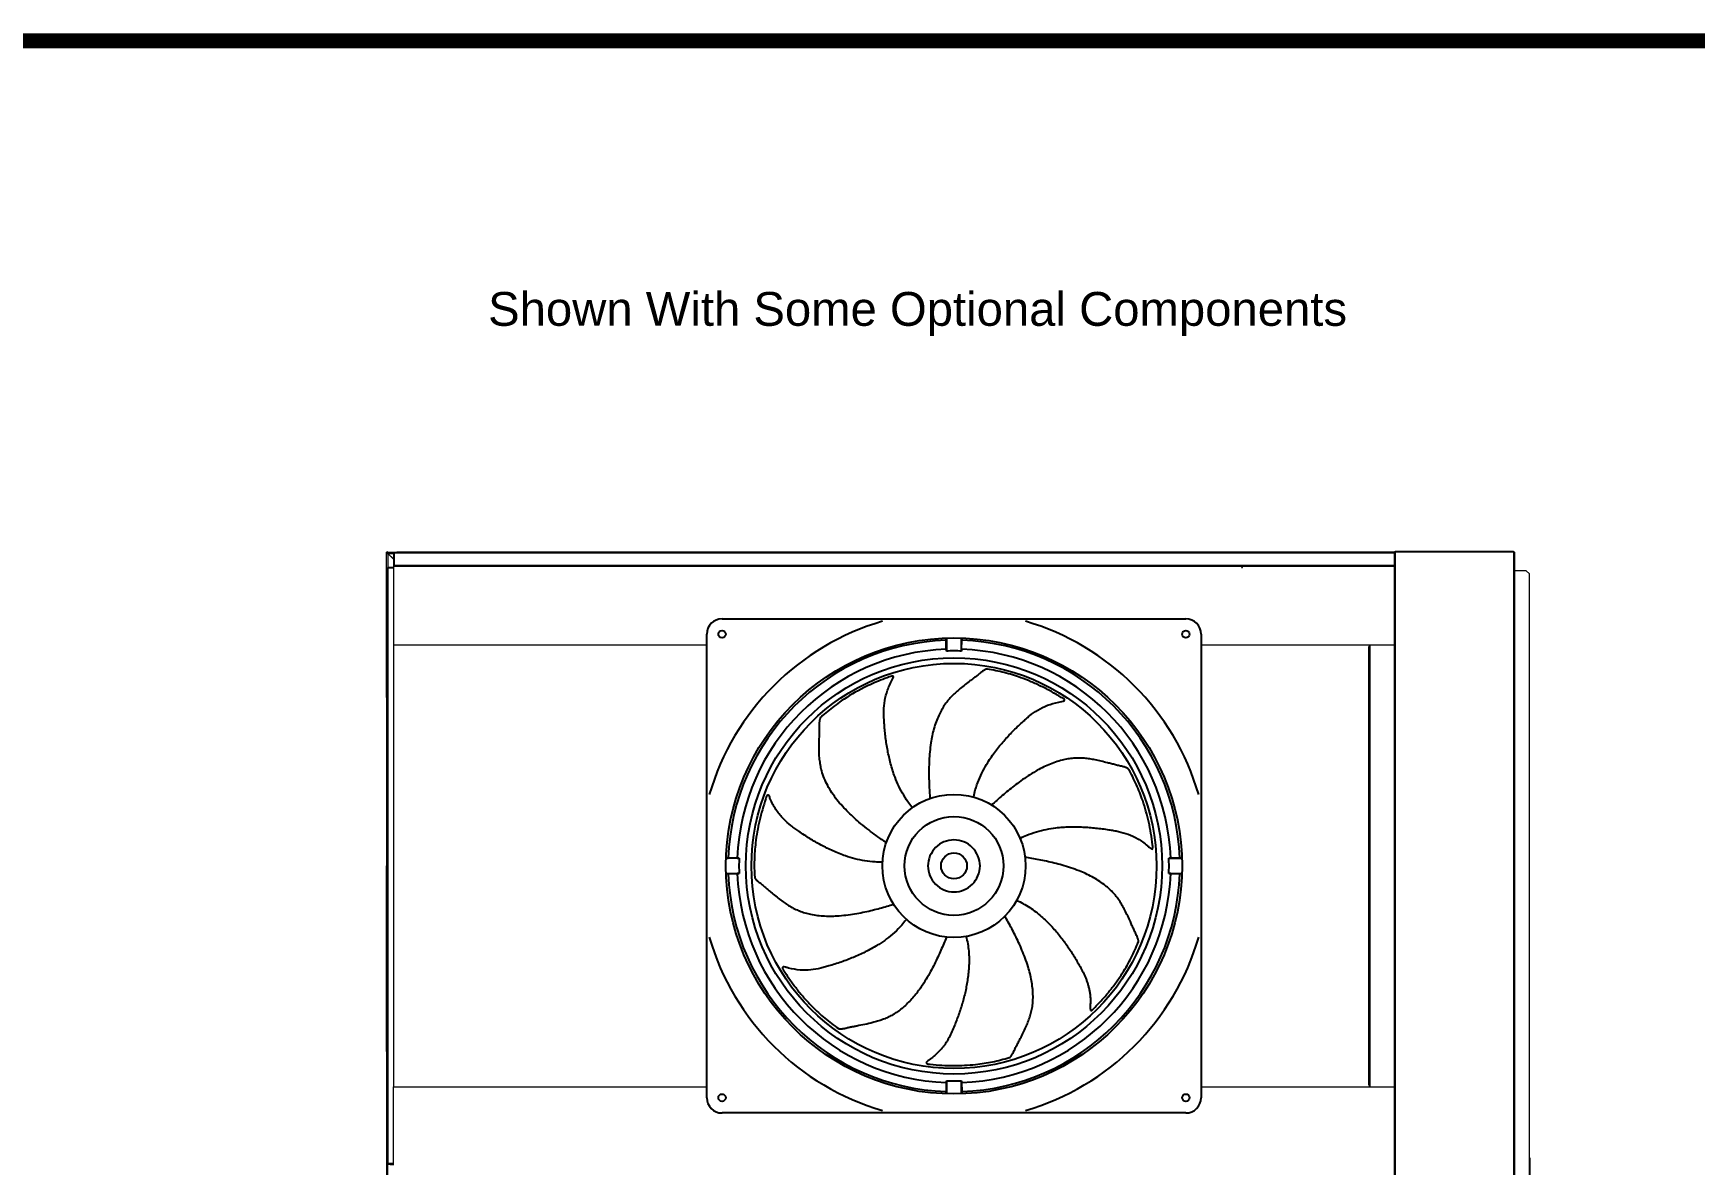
# Model space of a CAD drawing. Header units: inches. Extents: x 1139 to 1619, y -685 to -381.
# Drawn here: x 1274.7 to 1403, y -472.8 to -385.3 of the extents above; entities that cross this region are included whole.
import ezdxf

# ---------------------------------------------------------------- set-up
doc = ezdxf.new("R2010")
doc.units = ezdxf.units.IN
doc.header["$MEASUREMENT"] = 0
doc.layers.add('L64', color=7, linetype='Continuous')
doc.styles.add('dimentions', font='arial.ttf')

msp = doc.modelspace()

# ---------------------------------------------------------------- linework, layer by layer
at = {"color": 0, "linetype": 'Continuous', "lineweight": 25}
for p, q in [((1327.89, -430.57), (1363.72, -430.57)), ((1326.71, -467.58), (1326.71, -431.76)), ((1345.21, -432.93), (1345.21, -432.23)), ((1345.22, -432.06), (1345.22, -433.07)), ((1346.4, -433.07), (1346.4, -432.06)), ((1346.4, -432.93), (1346.41, -432.23)), ((1364.9, -431.76), (1364.9, -467.58)), ((1345.22, -433.07), (1345.21, -432.93)), ((1346.4, -432.93), (1346.4, -433.07)), ((1329.21, -449.08), (1328.2, -449.08)), ((1329.07, -449.08), (1328.36, -449.07)), ((1329.07, -449.08), (1329.21, -449.08)), ((1363.42, -449.08), (1362.41, -449.08)), ((1362.41, -449.08), (1362.55, -449.08)), ((1362.55, -449.08), (1363.25, -449.07)), ((1328.2, -450.26), (1329.21, -450.26)), ((1329.07, -450.26), (1328.36, -450.27)), ((1329.21, -450.26), (1329.07, -450.26)), ((1362.55, -450.26), (1362.41, -450.26)), ((1362.41, -450.26), (1363.42, -450.26)), ((1362.55, -450.26), (1363.25, -450.27)), ((1345.21, -466.41), (1345.22, -466.27)), ((1345.21, -466.41), (1345.21, -467.11)), ((1345.22, -466.27), (1345.22, -467.28)), ((1346.4, -467.28), (1346.4, -466.27)), ((1346.4, -466.27), (1346.4, -466.41)), ((1346.4, -466.41), (1346.41, -467.11)), ((1363.72, -468.76), (1327.89, -468.76))]:
    msp.add_line(p, q, dxfattribs=at)
at = {"color": 0}
msp.add_line((1390.26, -472.23), (1390.26, -475.61), dxfattribs=at)
at = {"color": 0, "lineweight": 25, "const_width": 1.17}
msp.add_lwpolyline([(1146.91, -677.52), (1613.47, -677.52), (1613.47, -385.92), (1146.91, -385.92), (1146.91, -677.52)], dxfattribs=at)
at = {"color": 0, "linetype": 'Continuous', "lineweight": 25}
for centre, radius in [((1327.89, -431.76), 0.285), ((1345.81, -449.67), 17.62), ((1363.72, -431.76), 0.285), ((1345.81, -449.67), 16.08), ((1345.81, -449.67), 15.65), ((1345.81, -449.67), 5.53), ((1345.81, -449.67), 3.82), ((1345.81, -449.67), 1), ((1327.89, -467.58), 0.285), ((1363.72, -467.58), 0.285)]:
    msp.add_circle(centre, radius, dxfattribs=at)
for centre, radius, start, end in [((1327.89, -431.76), 1.18, 90, 180), ((1345.81, -449.67), 19.69, 106.2602, 163.7398), ((1345.81, -449.67), 19.69, 16.2602, 73.7398), ((1363.72, -431.76), 1.18, 0, 90), ((1345.81, -449.67), 17.45, 91.9696, 178.0304), ((1345.81, -449.67), 17.45, 1.9696, 88.0304), ((1345.81, -449.67), 16.75, 92.0296, 177.9704), ((1345.81, -449.67), 16.61, 87.9623, 92.0377), ((1345.81, -449.67), 16.75, 2.0296, 87.9704), ((1345.81, -449.67), 16.61, 177.9623, 182.0377), ((1345.81, -449.67), 16.61, 357.9623, 2.0377), ((1345.81, -449.67), 17.45, 181.9696, 268.0304), ((1345.81, -449.67), 16.75, 182.0296, 267.9704), ((1345.81, -449.67), 16.75, 272.0296, 357.9704), ((1345.81, -449.67), 17.45, 271.9696, 358.0304), ((1345.81, -449.67), 19.69, 196.2602, 253.7398), ((1345.81, -449.67), 19.69, 286.2602, 343.7398), ((1345.81, -449.67), 16.61, 267.9623, 272.0377), ((1327.89, -467.58), 1.18, 180, 270), ((1363.72, -467.58), 1.18, 270, 0)]:
    msp.add_arc(centre, radius, start, end, dxfattribs=at)
for points, knots in [([(1345.21, -432.23), (1345.21, -432.18), (1345.21, -432.12), (1345.21, -432.07), (1345.21, -432.06)], [0, 0, 0, 0, 0.939345, 1, 1, 1, 1]), ([(1346.41, -432.07), (1346.41, -432.1), (1346.41, -432.15), (1346.41, -432.2), (1346.41, -432.23)], [0, 0, 0, 0, 0.544044, 1, 1, 1, 1]), ([(1340.81, -435.07), (1340.58, -435.15), (1339.91, -435.4), (1338.64, -435.97), (1337.27, -436.78), (1336.2, -437.58), (1335.7, -438.02), (1335.54, -438.17)], [0, 0, 0, 0, 0.1111111, 0.3333333, 0.6666667, 0.8888889, 1, 1, 1, 1]), ([(1342.59, -445.17), (1342.58, -445.16), (1342.46, -445.01), (1342.19, -444.65), (1341.81, -444.05), (1341.46, -443.34), (1341.2, -442.7), (1341.02, -442.14), (1340.88, -441.63), (1340.76, -441.13), (1340.66, -440.64), (1340.58, -440.15), (1340.51, -439.65), (1340.46, -439.15), (1340.42, -438.68), (1340.4, -438.26), (1340.38, -437.75), (1340.41, -437.1), (1340.58, -436.3), (1340.84, -435.67), (1341.08, -435.23), (1341.16, -435.03), (1341.09, -434.97), (1340.89, -435.03), (1340.81, -435.07)], [0.017767, 0.017767, 0.017767, 0.017767, 0.0213866, 0.0641597, 0.1283194, 0.1924792, 0.2566389, 0.3051983, 0.3537577, 0.4023171, 0.4508765, 0.4994359, 0.5479953, 0.5965548, 0.6451142, 0.6803602, 0.7156063, 0.7860985, 0.8565906, 0.9270828, 0.9453121, 0.9635414, 0.9878471, 1, 1, 1, 1]), ([(1348.39, -434.47), (1348.38, -434.47), (1348.35, -434.46), (1348.3, -434.47), (1348.24, -434.49), (1348.16, -434.54), (1348.07, -434.6), (1347.92, -434.7), (1347.73, -434.86), (1347.48, -435.05), (1347.23, -435.24), (1346.93, -435.46), (1346.58, -435.73), (1346.22, -436.02), (1345.89, -436.31), (1345.59, -436.6), (1345.31, -436.92), (1345.05, -437.27), (1344.83, -437.64), (1344.61, -438.07), (1344.42, -438.54), (1344.25, -439.07), (1344.12, -439.61), (1344.01, -440.21), (1343.94, -440.85), (1343.89, -441.52), (1343.87, -442.17), (1343.87, -442.78), (1343.89, -443.36), (1343.91, -443.92), (1343.94, -444.28), (1343.95, -444.46)], [0, 0, 0, 0, 0.012785, 0.023293, 0.032237, 0.041998, 0.051521, 0.061325, 0.087185, 0.113248, 0.139308, 0.165331, 0.206131, 0.246835, 0.281335, 0.315878, 0.350603, 0.385923, 0.422114, 0.459222, 0.503998, 0.549692, 0.595972, 0.642402, 0.699964, 0.755903, 0.809219, 0.859769, 0.908078, 0.954661, 1, 1, 1, 1]), ([(1354.1, -436.66), (1353.85, -436.5), (1353.34, -436.19), (1352.55, -435.79), (1351.76, -435.43), (1351.02, -435.14), (1350.33, -434.91), (1349.69, -434.73), (1349.04, -434.58), (1348.61, -434.51), (1348.39, -434.47)], [0, 0, 0, 0, 0.140819, 0.280709, 0.420053, 0.55924, 0.668749, 0.778588, 0.888944, 1, 1, 1, 1]), ([(1347.32, -444.35), (1347.33, -444.33), (1347.36, -444.15), (1347.47, -443.71), (1347.71, -443.04), (1348.04, -442.33), (1348.38, -441.73), (1348.71, -441.23), (1349.02, -440.8), (1349.33, -440.4), (1349.66, -440.02), (1349.99, -439.64), (1350.34, -439.28), (1350.7, -438.93), (1351.04, -438.61), (1351.36, -438.32), (1351.74, -437.99), (1352.27, -437.61), (1353, -437.24), (1353.66, -437.05), (1354.15, -436.97), (1354.36, -436.91), (1354.36, -436.81), (1354.19, -436.7), (1354.1, -436.66)], [0.017767, 0.017767, 0.017767, 0.017767, 0.0213866, 0.0641597, 0.1283194, 0.1924792, 0.2566389, 0.3051983, 0.3537577, 0.4023171, 0.4508765, 0.4994359, 0.5479953, 0.5965548, 0.6451142, 0.6803602, 0.7156063, 0.7860985, 0.8565906, 0.9270828, 0.9453121, 0.9635414, 0.9878471, 1, 1, 1, 1]), ([(1340.57, -447.87), (1340.46, -447.79), (1340.15, -447.58), (1339.66, -447.22), (1339.08, -446.78), (1338.52, -446.33), (1338, -445.87), (1337.53, -445.42), (1337.08, -444.94), (1336.66, -444.43), (1336.28, -443.89), (1335.97, -443.33), (1335.72, -442.76), (1335.56, -442.24), (1335.47, -441.77), (1335.4, -441.21), (1335.38, -440.5), (1335.41, -439.66), (1335.43, -439.02), (1335.43, -438.59), (1335.44, -438.37), (1335.47, -438.23), (1335.52, -438.18), (1335.54, -438.17)], [0.0220508, 0.0220508, 0.0220508, 0.0220508, 0.0641597, 0.1283194, 0.1924792, 0.2566389, 0.3051983, 0.3537577, 0.4023171, 0.4508765, 0.4994359, 0.5479953, 0.5965548, 0.6451142, 0.6803602, 0.7156063, 0.7860985, 0.8565906, 0.9270828, 0.9453121, 0.9635414, 0.9878471, 1, 1, 1, 1]), ([(1359.3, -442.21), (1359.3, -442.2), (1359.29, -442.18), (1359.25, -442.14), (1359.19, -442.11), (1359.1, -442.07), (1359, -442.04), (1358.83, -441.99), (1358.58, -441.94), (1358.28, -441.86), (1357.98, -441.78), (1357.61, -441.69), (1357.19, -441.58), (1356.74, -441.48), (1356.3, -441.4), (1355.88, -441.35), (1355.46, -441.33), (1355.03, -441.35), (1354.6, -441.4), (1354.13, -441.5), (1353.64, -441.65), (1353.12, -441.85), (1352.62, -442.08), (1352.08, -442.37), (1351.53, -442.71), (1350.98, -443.09), (1350.47, -443.48), (1349.99, -443.86), (1349.54, -444.23), (1349.12, -444.6), (1348.85, -444.85), (1348.72, -444.97)], [0, 0, 0, 0, 0.012785, 0.023293, 0.032237, 0.041999, 0.051521, 0.061325, 0.087185, 0.113248, 0.139308, 0.165331, 0.206131, 0.246835, 0.281335, 0.315878, 0.350603, 0.385922, 0.422114, 0.459222, 0.503998, 0.549692, 0.595972, 0.642402, 0.699964, 0.755903, 0.809219, 0.859769, 0.908078, 0.954661, 1, 1, 1, 1]), ([(1361.15, -448.04), (1361.11, -447.75), (1361.04, -447.15), (1360.86, -446.29), (1360.65, -445.45), (1360.41, -444.68), (1360.16, -444), (1359.9, -443.39), (1359.62, -442.79), (1359.41, -442.41), (1359.3, -442.21)], [0, 0, 0, 0, 0.140819, 0.280709, 0.420053, 0.55924, 0.668749, 0.778588, 0.888944, 1, 1, 1, 1]), ([(1331.28, -444.47), (1331.18, -444.76), (1331, -445.33), (1330.77, -446.18), (1330.6, -447.03), (1330.48, -447.82), (1330.42, -448.55), (1330.38, -449.21), (1330.38, -449.87), (1330.4, -450.31), (1330.42, -450.53)], [0, 0, 0, 0, 0.140819, 0.280709, 0.420053, 0.55924, 0.668749, 0.778588, 0.888944, 1, 1, 1, 1]), ([(1340.28, -449.37), (1340.27, -449.38), (1340.08, -449.38), (1339.62, -449.37), (1338.92, -449.29), (1338.15, -449.13), (1337.49, -448.92), (1336.93, -448.72), (1336.45, -448.51), (1335.99, -448.29), (1335.54, -448.06), (1335.1, -447.82), (1334.67, -447.56), (1334.25, -447.29), (1333.86, -447.03), (1333.51, -446.78), (1333.1, -446.48), (1332.62, -446.05), (1332.09, -445.42), (1331.76, -444.82), (1331.57, -444.36), (1331.47, -444.17), (1331.37, -444.19), (1331.3, -444.38), (1331.28, -444.47)], [0.017767, 0.017767, 0.017767, 0.017767, 0.0213866, 0.0641597, 0.1283194, 0.1924792, 0.2566389, 0.3051983, 0.3537577, 0.4023171, 0.4508765, 0.4994359, 0.5479953, 0.5965548, 0.6451142, 0.6803602, 0.7156063, 0.7860985, 0.8565906, 0.9270828, 0.9453121, 0.9635414, 0.9878471, 1, 1, 1, 1]), ([(1350.91, -447.54), (1350.92, -447.53), (1351.09, -447.44), (1351.51, -447.26), (1352.18, -447.02), (1352.94, -446.84), (1353.62, -446.73), (1354.22, -446.67), (1354.74, -446.65), (1355.25, -446.65), (1355.75, -446.66), (1356.25, -446.69), (1356.75, -446.74), (1357.26, -446.8), (1357.72, -446.86), (1358.14, -446.93), (1358.64, -447.03), (1359.26, -447.2), (1360.01, -447.54), (1360.57, -447.94), (1360.94, -448.28), (1361.11, -448.4), (1361.19, -448.34), (1361.17, -448.13), (1361.15, -448.04)], [0.017767, 0.017767, 0.017767, 0.017767, 0.0213866, 0.0641597, 0.1283194, 0.1924792, 0.2566389, 0.3051983, 0.3537577, 0.4023171, 0.4508765, 0.4994359, 0.5479953, 0.5965548, 0.6451142, 0.6803602, 0.7156063, 0.7860985, 0.8565906, 0.9270828, 0.9453121, 0.9635414, 0.9878471, 1, 1, 1, 1]), ([(1347.23, -451.09), (1347.6, -450.71), (1347.82, -450.2), (1347.82, -449.14), (1347.6, -448.63), (1346.85, -447.87), (1346.34, -447.66), (1345.27, -447.66), (1344.76, -447.87), (1344.39, -448.25)], [0, 0, 0, 0, 0.25, 0.25, 0.5, 0.5, 0.75, 0.75, 1, 1, 1, 1]), ([(1328.21, -449.07), (1328.24, -449.07), (1328.29, -449.07), (1328.34, -449.07), (1328.36, -449.07)], [0, 0, 0, 0, 0.545796, 1, 1, 1, 1]), ([(1344.39, -448.25), (1344.01, -448.63), (1343.8, -449.14), (1343.8, -450.2), (1344.01, -450.71), (1344.76, -451.46), (1345.27, -451.68), (1346.34, -451.68), (1346.85, -451.46), (1347.23, -451.09)], [0, 0, 0, 0, 0.25, 0.25, 0.5, 0.5, 0.75, 0.75, 1, 1, 1, 1]), ([(1360.05, -455.57), (1360.06, -455.56), (1360.07, -455.54), (1360.07, -455.48), (1360.06, -455.41), (1360.04, -455.33), (1360, -455.23), (1359.92, -455.06), (1359.82, -454.84), (1359.69, -454.55), (1359.56, -454.27), (1359.41, -453.92), (1359.23, -453.53), (1359.02, -453.11), (1358.81, -452.72), (1358.59, -452.36), (1358.35, -452.02), (1358.07, -451.69), (1357.75, -451.39), (1357.38, -451.09), (1356.96, -450.79), (1356.49, -450.51), (1355.98, -450.26), (1355.43, -450.03), (1354.82, -449.81), (1354.18, -449.61), (1353.55, -449.45), (1352.96, -449.31), (1352.39, -449.2), (1351.83, -449.1), (1351.48, -449.04), (1351.3, -449.01)], [0, 0, 0, 0, 0.012785, 0.023293, 0.032237, 0.041998, 0.051521, 0.061325, 0.087185, 0.113248, 0.139308, 0.165331, 0.206131, 0.246835, 0.281335, 0.315878, 0.350603, 0.385923, 0.422114, 0.459222, 0.503998, 0.549692, 0.595972, 0.642402, 0.699964, 0.755903, 0.809219, 0.859769, 0.908078, 0.954661, 1, 1, 1, 1]), ([(1363.25, -449.07), (1363.3, -449.07), (1363.35, -449.07), (1363.41, -449.07), (1363.41, -449.07)], [0, 0, 0, 0, 0.946394, 1, 1, 1, 1]), ([(1363.41, -450.27), (1363.38, -450.27), (1363.32, -450.27), (1363.27, -450.27), (1363.25, -450.27)], [0, 0, 0, 0, 0.543337, 1, 1, 1, 1]), ([(1330.42, -450.53), (1330.41, -450.54), (1330.41, -450.57), (1330.43, -450.62), (1330.47, -450.68), (1330.53, -450.74), (1330.61, -450.82), (1330.75, -450.93), (1330.94, -451.09), (1331.18, -451.29), (1331.42, -451.49), (1331.71, -451.74), (1332.04, -452.01), (1332.41, -452.3), (1332.77, -452.56), (1333.12, -452.79), (1333.49, -452.99), (1333.88, -453.16), (1334.3, -453.3), (1334.76, -453.42), (1335.27, -453.5), (1335.82, -453.54), (1336.38, -453.55), (1336.99, -453.52), (1337.63, -453.45), (1338.29, -453.35), (1338.92, -453.23), (1339.52, -453.09), (1340.08, -452.94), (1340.62, -452.79), (1340.97, -452.69), (1341.14, -452.64)], [0, 0, 0, 0, 0.012785, 0.023293, 0.032237, 0.041999, 0.051521, 0.061325, 0.087185, 0.113248, 0.139308, 0.165331, 0.206131, 0.246835, 0.281335, 0.315878, 0.350603, 0.385922, 0.422114, 0.459222, 0.503998, 0.549692, 0.595972, 0.642402, 0.699964, 0.755903, 0.809219, 0.859769, 0.908078, 0.954661, 1, 1, 1, 1]), ([(1350.66, -452.33), (1350.83, -452.41), (1351.17, -452.58), (1351.66, -452.88), (1352.12, -453.21), (1352.55, -453.56), (1352.95, -453.92), (1353.31, -454.29), (1353.64, -454.66), (1353.95, -455.03), (1354.24, -455.41), (1354.52, -455.8), (1354.79, -456.19), (1355.05, -456.6), (1355.3, -457.02), (1355.55, -457.45), (1355.78, -457.89), (1355.96, -458.27), (1356.08, -458.6), (1356.16, -458.85), (1356.23, -459.11), (1356.29, -459.39), (1356.33, -459.67), (1356.35, -459.97), (1356.35, -460.28), (1356.33, -460.52), (1356.33, -460.68), (1356.34, -460.75), (1356.35, -460.8), (1356.37, -460.83), (1356.39, -460.84), (1356.42, -460.84), (1356.45, -460.83), (1356.48, -460.81), (1356.52, -460.78), (1356.58, -460.73), (1356.62, -460.68), (1356.64, -460.65)], [0, 0, 0, 0, 0.051091, 0.102446, 0.153538, 0.203697, 0.252252, 0.298039, 0.342391, 0.385688, 0.428218, 0.471153, 0.513945, 0.556915, 0.60039, 0.644634, 0.689645, 0.735372, 0.758749, 0.782469, 0.806665, 0.831515, 0.857251, 0.884159, 0.91256, 0.942028, 0.950841, 0.958383, 0.962573, 0.966137, 0.969365, 0.971926, 0.974926, 0.978612, 0.983168, 0.990607, 1, 1, 1, 1]), ([(1342.13, -453.8), (1342.12, -453.82), (1342.01, -453.97), (1341.72, -454.32), (1341.22, -454.82), (1340.61, -455.32), (1340.04, -455.71), (1339.53, -456.01), (1339.07, -456.26), (1338.61, -456.49), (1338.15, -456.69), (1337.69, -456.88), (1337.22, -457.06), (1336.74, -457.22), (1336.29, -457.36), (1335.88, -457.48), (1335.39, -457.61), (1334.75, -457.73), (1333.93, -457.74), (1333.26, -457.63), (1332.78, -457.49), (1332.57, -457.45), (1332.52, -457.54), (1332.63, -457.72), (1332.69, -457.79)], [0.017767, 0.017767, 0.017767, 0.017767, 0.0213866, 0.0641597, 0.1283194, 0.1924792, 0.2566389, 0.3051983, 0.3537577, 0.4023171, 0.4508765, 0.4994359, 0.5479953, 0.5965548, 0.6451142, 0.6803602, 0.7156063, 0.7860985, 0.8565906, 0.9270828, 0.9453121, 0.9635414, 0.9878471, 1, 1, 1, 1]), ([(1350.07, -464.48), (1350.09, -464.48), (1350.11, -464.48), (1350.16, -464.45), (1350.2, -464.4), (1350.26, -464.32), (1350.31, -464.23), (1350.39, -464.07), (1350.5, -463.85), (1350.64, -463.57), (1350.79, -463.29), (1350.96, -462.95), (1351.16, -462.57), (1351.36, -462.15), (1351.53, -461.74), (1351.67, -461.34), (1351.79, -460.94), (1351.87, -460.52), (1351.91, -460.08), (1351.92, -459.6), (1351.88, -459.09), (1351.81, -458.54), (1351.69, -458), (1351.53, -457.41), (1351.32, -456.8), (1351.07, -456.18), (1350.81, -455.59), (1350.54, -455.04), (1350.27, -454.52), (1350.01, -454.03), (1349.83, -453.71), (1349.74, -453.56)], [0, 0, 0, 0, 0.012785, 0.023293, 0.032237, 0.041999, 0.051521, 0.061325, 0.087185, 0.113248, 0.139308, 0.165331, 0.206131, 0.246835, 0.281335, 0.315878, 0.350603, 0.385922, 0.422114, 0.459222, 0.503998, 0.549692, 0.595972, 0.642402, 0.699964, 0.755903, 0.809219, 0.859769, 0.908078, 0.954661, 1, 1, 1, 1]), ([(1345.22, -455.17), (1345.15, -455.34), (1345.02, -455.67), (1344.8, -456.19), (1344.56, -456.72), (1344.29, -457.28), (1344, -457.85), (1343.66, -458.44), (1343.33, -458.96), (1343, -459.4), (1342.71, -459.77), (1342.39, -460.12), (1342.06, -460.45), (1341.72, -460.75), (1341.37, -461), (1341.01, -461.22), (1340.65, -461.4), (1340.28, -461.55), (1339.91, -461.68), (1339.46, -461.8), (1338.92, -461.92), (1338.43, -462.02), (1338.06, -462.09), (1337.82, -462.14), (1337.58, -462.19), (1337.38, -462.24), (1337.23, -462.27), (1337.12, -462.28), (1337.03, -462.29), (1336.96, -462.28), (1336.91, -462.27), (1336.89, -462.25), (1336.88, -462.24)], [0, 0, 0, 0, 0.0454968, 0.0922478, 0.1407394, 0.1914938, 0.2450383, 0.3012103, 0.3589942, 0.3983177, 0.4375744, 0.4764906, 0.5148382, 0.5524517, 0.5892129, 0.6230296, 0.6561093, 0.6887404, 0.7212399, 0.7537072, 0.8054299, 0.8573195, 0.8777519, 0.8981938, 0.9186302, 0.9388633, 0.9486426, 0.958145, 0.9678975, 0.97681, 0.9872765, 1, 1, 1, 1]), ([(1346.75, -455.12), (1346.79, -455.3), (1346.88, -455.68), (1346.95, -456.25), (1346.98, -456.81), (1346.97, -457.37), (1346.93, -457.9), (1346.87, -458.41), (1346.79, -458.9), (1346.69, -459.38), (1346.58, -459.84), (1346.45, -460.3), (1346.31, -460.76), (1346.15, -461.22), (1345.98, -461.67), (1345.8, -462.13), (1345.6, -462.59), (1345.41, -462.97), (1345.24, -463.27), (1345.09, -463.49), (1344.93, -463.71), (1344.74, -463.92), (1344.54, -464.13), (1344.32, -464.33), (1344.08, -464.53), (1343.89, -464.66), (1343.76, -464.76), (1343.71, -464.81), (1343.68, -464.85), (1343.67, -464.88), (1343.67, -464.91), (1343.69, -464.93), (1343.71, -464.95), (1343.75, -464.96), (1343.8, -464.98), (1343.88, -464.99), (1343.94, -464.99), (1343.98, -464.99)], [0, 0, 0, 0, 0.051091, 0.102446, 0.153538, 0.203697, 0.252252, 0.298039, 0.342391, 0.385688, 0.428218, 0.471153, 0.513945, 0.556915, 0.60039, 0.644634, 0.689645, 0.735372, 0.758749, 0.782469, 0.806665, 0.831515, 0.857251, 0.884159, 0.91256, 0.942028, 0.950841, 0.958383, 0.962573, 0.966137, 0.969365, 0.971926, 0.974926, 0.978612, 0.983168, 0.990607, 1, 1, 1, 1]), ([(1356.64, -460.65), (1356.85, -460.44), (1357.27, -460.01), (1357.84, -459.33), (1358.36, -458.64), (1358.81, -457.98), (1359.19, -457.36), (1359.5, -456.77), (1359.79, -456.18), (1359.96, -455.77), (1360.05, -455.57)], [0, 0, 0, 0, 0.140819, 0.280709, 0.420053, 0.55924, 0.668749, 0.778588, 0.888944, 1, 1, 1, 1]), ([(1332.69, -457.79), (1332.85, -458.04), (1333.18, -458.54), (1333.71, -459.25), (1334.26, -459.91), (1334.81, -460.5), (1335.33, -461), (1335.83, -461.44), (1336.35, -461.86), (1336.71, -462.11), (1336.88, -462.24)], [0, 0, 0, 0, 0.1408187, 0.2807088, 0.4200535, 0.5592402, 0.6687487, 0.7785878, 0.8889437, 1, 1, 1, 1]), ([(1343.98, -464.99), (1344.27, -465.02), (1344.87, -465.08), (1345.75, -465.1), (1346.62, -465.08), (1347.42, -465.02), (1348.14, -464.92), (1348.79, -464.81), (1349.44, -464.66), (1349.86, -464.54), (1350.07, -464.48)], [0, 0, 0, 0, 0.140819, 0.280709, 0.420053, 0.55924, 0.668749, 0.778588, 0.888944, 1, 1, 1, 1]), ([(1345.21, -467.27), (1345.21, -467.24), (1345.21, -467.18), (1345.21, -467.13), (1345.21, -467.11)], [0, 0, 0, 0, 0.543685, 1, 1, 1, 1]), ([(1346.41, -467.11), (1346.41, -467.16), (1346.41, -467.21), (1346.41, -467.27), (1346.41, -467.27)], [0, 0, 0, 0, 0.951385, 1, 1, 1, 1])]:
    msp.add_open_spline(points, degree=3, knots=knots, dxfattribs=at)
at = {"layer": 'L64', "color": 0, "linetype": 'Continuous', "lineweight": 15}
for p, q in [((1301.98, -425.52), (1301.98, -425.42)), ((1302.08, -425.42), (1301.98, -425.42)), ((1301.98, -435.31), (1301.98, -425.52)), ((1301.98, -425.52), (1302.08, -425.52)), ((1302.08, -425.42), (1302.76, -425.42)), ((1302.08, -425.52), (1302.08, -425.42)), ((1302.08, -425.52), (1302.51, -425.95)), ((1302.08, -425.52), (1302.51, -425.52)), ((1302.08, -425.53), (1302.08, -425.52)), ((1302.51, -425.96), (1302.08, -425.53)), ((1302.08, -425.53), (1302.08, -426.62)), ((1302.56, -425.5), (1302.51, -425.5)), ((1302.51, -425.5), (1302.51, -426.44)), ((1379.82, -425.45), (1302.56, -425.45)), ((1302.56, -425.5), (1302.56, -425.45)), ((1302.56, -426.45), (1302.56, -425.5)), ((1302.56, -425.5), (1302.56, -426.44)), ((1379.82, -425.5), (1302.56, -425.5)), ((1302.56, -425.52), (1302.56, -425.52)), ((1302.56, -425.62), (1302.56, -425.62)), ((1302.76, -425.42), (1302.74, -425.45)), ((1367.76, -425.42), (1302.76, -425.42)), ((1367.79, -425.45), (1367.76, -425.42)), ((1368.34, -425.42), (1367.76, -425.42)), ((1368.34, -425.42), (1368.32, -425.45)), ((1379.72, -425.42), (1368.34, -425.42)), ((1379.75, -425.45), (1379.72, -425.42)), ((1379.82, -425.42), (1379.72, -425.42)), ((1379.82, -425.42), (1379.82, -473.92)), ((1379.9, -425.42), (1379.82, -425.42)), ((1379.9, -425.42), (1379.9, -425.34)), ((1379.9, -425.34), (1389.04, -425.34)), ((1379.9, -425.42), (1379.9, -473.92)), ((1389.04, -425.42), (1379.9, -425.42)), ((1389.04, -425.34), (1389.04, -425.42)), ((1389.04, -425.42), (1389.04, -473.92)), ((1389.12, -425.42), (1389.04, -425.42)), ((1389.12, -425.42), (1389.12, -473.92)), ((1302.03, -426.84), (1302.01, -426.86)), ((1302.01, -426.86), (1302.01, -472.48)), ((1302.03, -426.67), (1302.03, -472.67)), ((1302.08, -426.67), (1302.03, -426.67)), ((1302.08, -426.67), (1302.08, -426.62)), ((1302.51, -426.62), (1302.08, -426.62)), ((1302.08, -426.67), (1302.08, -472.67)), ((1302.51, -426.67), (1302.08, -426.67)), ((1302.51, -426.67), (1302.08, -426.67)), ((1302.08, -426.67), (1302.08, -426.67)), ((1302.2, -426.67), (1302.2, -426.67)), ((1302.26, -426.61), (1302.25, -426.62)), ((1302.51, -426.61), (1302.26, -426.61)), ((1302.51, -426.44), (1302.51, -426.49)), ((1302.51, -426.44), (1302.56, -426.44)), ((1302.51, -426.49), (1302.51, -426.5)), ((1302.56, -426.49), (1302.51, -426.49)), ((1368.01, -426.5), (1302.51, -426.5)), ((1302.51, -426.5), (1302.51, -426.54)), ((1368.01, -426.54), (1302.51, -426.54)), ((1302.51, -426.54), (1302.51, -432.54)), ((1302.56, -426.5), (1302.56, -426.45)), ((1379.82, -426.45), (1302.56, -426.45)), ((1302.56, -426.45), (1302.56, -426.45)), ((1379.82, -426.45), (1302.56, -426.45)), ((1368.01, -426.5), (1368.01, -426.54)), ((1368.09, -426.5), (1368.01, -426.5)), ((1368.01, -426.61), (1368.08, -426.61)), ((1368.08, -426.54), (1368.08, -426.61)), ((1368.09, -426.54), (1368.08, -426.54)), ((1368.08, -426.61), (1368.09, -426.61)), ((1368.09, -426.61), (1368.08, -426.61)), ((1379.82, -426.5), (1368.09, -426.5)), ((1368.09, -426.5), (1368.09, -426.54)), ((1379.82, -426.54), (1368.09, -426.54)), ((1389.12, -426.86), (1389.12, -426.86)), ((1389.12, -472.48), (1389.12, -426.86)), ((1390.01, -426.86), (1389.12, -426.86)), ((1390.01, -426.86), (1390.26, -427.11)), ((1390.26, -472.23), (1390.26, -427.11)), ((1302.51, -432.54), (1302.51, -432.59)), ((1302.51, -432.59), (1302.51, -432.59)), ((1302.51, -432.59), (1326.71, -432.59)), ((1302.51, -432.59), (1302.51, -466.75)), ((1312.43, -432.59), (1312.43, -432.59)), ((1364.9, -432.59), (1379.82, -432.59)), ((1377.83, -432.72), (1377.83, -466.62)), ((1377.84, -432.72), (1377.84, -466.62)), ((1377.88, -432.59), (1377.88, -466.75)), ((1377.93, -432.59), (1377.93, -466.75)), ((1301.98, -435.31), (1302.01, -435.31)), ((1301.98, -436.67), (1301.98, -435.31)), ((1301.97, -436.67), (1301.98, -450.67)), ((1302.01, -436.67), (1301.97, -436.67)), ((1301.98, -464.02), (1301.98, -449.67)), ((1301.98, -450.67), (1302.01, -450.67)), ((1301.98, -464.02), (1302.01, -464.02)), ((1301.98, -464.02), (1301.98, -473.81)), ((1302.51, -466.79), (1302.51, -466.75)), ((1302.51, -466.75), (1302.51, -466.75)), ((1302.51, -466.75), (1326.71, -466.75)), ((1302.51, -472.79), (1302.51, -466.79)), ((1312.43, -466.75), (1312.43, -466.75)), ((1364.9, -466.75), (1379.82, -466.75)), ((1302.01, -472.48), (1302.03, -472.49)), ((1302.08, -472.67), (1302.03, -472.67)), ((1302.51, -472.67), (1302.08, -472.67)), ((1302.08, -472.67), (1302.08, -472.72)), ((1302.08, -472.67), (1302.51, -472.67)), ((1302.08, -472.67), (1302.08, -472.67)), ((1302.08, -472.72), (1302.51, -472.72)), ((1302.08, -473.81), (1302.08, -472.72)), ((1302.2, -472.67), (1302.2, -472.67)), ((1302.25, -472.72), (1302.26, -472.73)), ((1302.26, -472.73), (1302.51, -472.73))]:
    msp.add_line(p, q, dxfattribs=at)
for centre, radius, start, end in [((1302.08, -425.52), 0.106, 90, 180), ((1302.08, -425.52), 0.001, 90, 180), ((1302.56, -425.5), 0.0488, 90, 180), ((1302.56, -425.5), 0.001, 90, 180), ((1302.08, -426.67), 0.0488, 90, 180), ((1302.08, -426.67), 0.001, 90, 180), ((1368.08, -426.61), 0.0635, 90, 180), ((1368.08, -426.61), 0.001, 90, 180), ((1302.08, -435.31), 0.106, 180, 229.7718), ((1302.08, -464.02), 0.106, 130.2282, 180), ((1302.08, -472.67), 0.0488, 180, 270), ((1302.08, -472.67), 0.001, 180, 270)]:
    msp.add_arc(centre, radius, start, end, dxfattribs=at)
for points, knots in [([(1302.08, -425.53), (1302.07, -425.53), (1302.04, -425.52), (1302.01, -425.52), (1301.98, -425.52), (1301.98, -425.52), (1301.98, -425.52)], [0, 0, 0, 0, 0.249989, 0.499993, 0.749997, 1, 1, 1, 1]), ([(1302.08, -425.42), (1302.08, -425.42), (1302.08, -425.42), (1302.08, -425.45), (1302.08, -425.48), (1302.08, -425.51), (1302.08, -425.52)], [0, 0, 0, 0, 0.249999, 0.500009, 0.749998, 1, 1, 1, 1])]:
    msp.add_open_spline(points, degree=3, knots=knots, dxfattribs=at)

# ---------------------------------------------------------------- texts
at = {"color": 0, "lineweight": 25, "style": 'dimentions'}
msp.add_text('Shown With Some Optional Components', height=2.6136, dxfattribs=at).set_placement((1309.82, -407.94))

doc.saveas('drawing.dxf')
